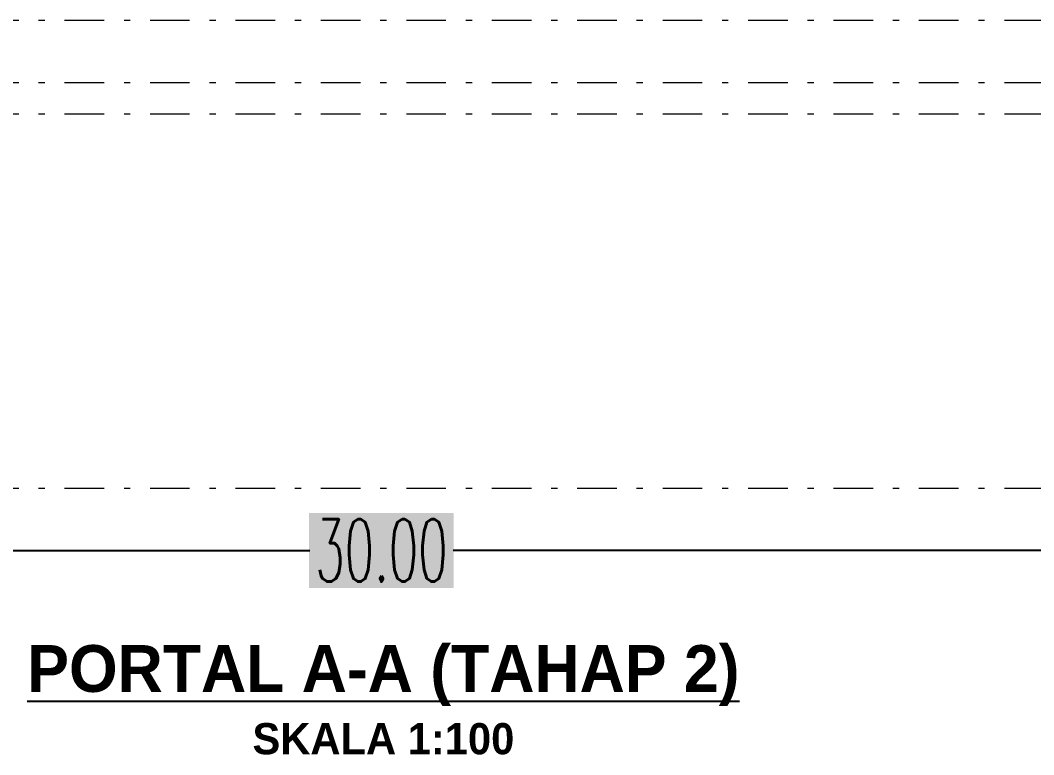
# Model space of a CAD drawing. Header units: millimetres. Extents: x 2175 to 3376, y 1504 to 1740.
# Drawn here: x 2902.44 to 2918.69, y 1547.55 to 1559.32 of the extents above; entities that cross this region are included whole.
import ezdxf

# ---------------------------------------------------------------- set-up
doc = ezdxf.new("R2010")
doc.units = ezdxf.units.MM
doc.linetypes.add('DASHDOT2', pattern=[12.7, 6.35, -3.175, 0, -3.175])
doc.linetypes.add('DASHED', pattern=[19.05, 12.7, -6.35])
doc.layers.add('Garis Dim', color=131, linetype='DASHED', lineweight=9)
doc.layers.add('GR', color=7, linetype='Continuous')
doc.styles.add('-DIM2', font='simplex.shx', dxfattribs={"width": 0.55})
doc.styles.get("Standard").update_dxf_attribs({"font": 'arial.ttf'})
doc.dimstyles.new('DIMENSI WARNA 2.1', dxfattribs={"dimtxt": 1, "dimasz": 0.5, "dimexe": 0.1, "dimexo": 0.1, "dimgap": 0.05, "dimtad": 0, "dimtih": 1, "dimtoh": 1, "dimrnd": 0.0025, "dimzin": 0, "dimdsep": 46, "dimtxsty": '-DIM2', "dimblk": 'ARCHTICK', "dimcen": 0.1, "dimclrd": 1, "dimclre": 1, "dimclrt": 256, "dimadec": 0, "dimazin": 0, "dimtfac": 1, "dimtofl": 0, "dimtmove": 0, "dimatfit": 3, "dimldrblk": 'ARCHTICK', "dimfxl": 0.18, "dimtfill": 2, "dimtfillclr": 256, "dimtolj": 1, "dimtzin": 0, "dimarcsym": 0})

# ---------------------------------------------------------------- blocks, each defined once
blk = doc.blocks.new('_ArchTick')
at = {"color": 0, "linetype": 'ByBlock', "const_width": 0.15}
blk.add_lwpolyline([(-0.5, -0.5), (0.5, 0.5)], dxfattribs=at)
blk = doc.blocks.new('*D809')
at = {"layer": 'Defpoints', "color": 0, "transparency": 16777216}
for p in [(2893.232, 1551.821), (2923.232, 1551.821), (2923.232, 1550.821)]:
    blk.add_point(p, dxfattribs=at)
at = {"layer": 'GR', "color": 1, "lineweight": -2, "transparency": 16777216}
for p, q in [((2893.232, 1551.721), (2893.232, 1550.721)), ((2923.232, 1551.721), (2923.232, 1550.721)), ((2893.232, 1550.821), (2907.082, 1550.821)), ((2923.232, 1550.821), (2909.382, 1550.821))]:
    blk.add_line(p, q, dxfattribs=at)
at = {"layer": 'GR', "color": 1, "lineweight": -2, "transparency": 16777216, "xscale": 0.5, "yscale": 0.5, "zscale": 0.5, "rotation": 180}
blk.add_blockref('_ArchTick', (2893.232, 1550.821), dxfattribs=at)
at = {"layer": 'GR', "color": 1, "lineweight": -2, "transparency": 16777216, "xscale": 0.5, "yscale": 0.5, "zscale": 0.5}
blk.add_blockref('_ArchTick', (2923.232, 1550.821), dxfattribs=at)
at = {"layer": 'GR', "color": 240, "transparency": 16777216, "insert": (2908.232, 1550.821), "char_height": 1, "attachment_point": 5, "style": '-DIM2', "bg_fill": 1, "box_fill_scale": 1.1, "bg_fill_color": 256, "bg_fill_true_color": 16180224, "bg_fill_transparency": 0}
blk.add_mtext('\\A1;30.00', dxfattribs=at)

msp = doc.modelspace()

# ---------------------------------------------------------------- linework, layer by layer
at = {"layer": 'Garis Dim', "linetype": 'DASHDOT2', "ltscale": 0.1}
for p, q in [((2881.232, 1559.321), (2933.732, 1559.321)), ((2881.232, 1558.321), (2933.737, 1558.321)), ((2881.232, 1557.821), (2933.737, 1557.821)), ((2881.232, 1551.821), (2933.732, 1551.821))]:
    msp.add_line(p, q, dxfattribs=at)

# ---------------------------------------------------------------- texts
at = {"insert": (2896.095, 1549.303), "char_height": 2.5, "width": 24.33741, "attachment_point": 1}
msp.add_mtext('\\pxsm1,qc;{\\fBritannic Bold|b0|i0|c0|p34;\\H0.3x;\\LPORTAL A-A (TAHAP 2)\\H0.66667x;\\P\\lSKALA 1:100}', dxfattribs=at)

# ---------------------------------------------------------------- dimensions: what is measured, and where the dimension line sits
at = {"layer": 'GR'}
dim = msp.add_linear_dim(base=(2923.232, 1550.821), p1=(2893.232, 1551.821), p2=(2923.232, 1551.821), dimstyle='DIMENSI WARNA 2.1', dxfattribs=at)
dim.commit()
dim.dimension.update_dxf_attribs({"geometry": '*D809', "text_midpoint": (2908.232, 1550.821)})

doc.saveas('drawing.dxf')
